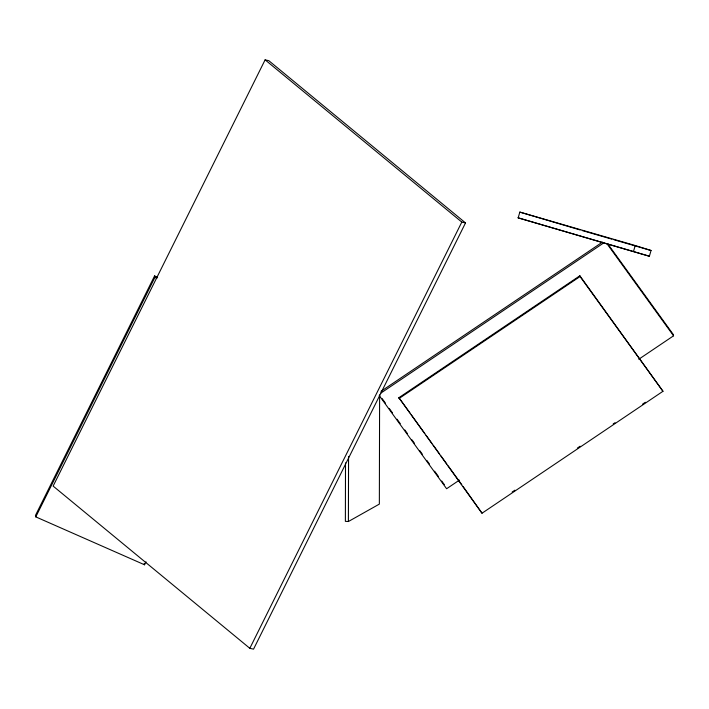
<?xml version="1.0" encoding="UTF-8"?>
<svg xmlns="http://www.w3.org/2000/svg" width="709" height="709" viewBox="0 0 709 709"><rect width="100%" height="100%" fill="white"/><g stroke="black" fill="none" stroke-linecap="round" stroke-linejoin="round"><path stroke-width="1.06" d="M345.505 462.88L345.372 521.354L348.403 521.514L379.35 504.099L379.607 394.86M348.403 521.514L348.562 456.419M518.173 217.849L519.839 212.097L635.211 245.518L651.048 250.499L649.382 256.241L518.173 217.849L649.382 256.241M633.545 251.27L635.211 245.518M157.602 277.246L154.58 275.916L35.45 515.443L35.787 516.879L144.556 564.789L146.027 561.82M35.787 516.879L154.917 277.352L154.58 275.916M265.113 59.848L53.131 486.082L249.825 648.31L253.538 649.152L465.521 222.918L268.817 60.69L265.113 59.848L461.807 222.077L465.521 222.918M249.825 648.31L461.807 222.077M380.99 391.341L602.446 242.123M380.414 393.398L603.696 242.939M398.892 397.705L579.856 275.766L662.977 391.288L482.014 513.227L398.892 397.705L409.908 412.948M399.078 398.485L580.042 276.545L579.856 275.766M459.423 480.108L446.608 488.74L379.226 395.525M638.774 359.25L673.55 335.818L673.213 334.391L607.781 243.861M512.146 492.028L514.902 490.167M577.365 448.079L580.122 446.218M613.188 423.938L615.031 422.697M642.584 404.13L645.341 402.278M580.13 229.955L519.839 212.097M582.249 230.567L611.885 239.155M614.003 239.766L651.048 250.499M154.917 277.352L156.928 278.238M606.824 243.506L673.55 335.818M580.042 276.545L662.977 391.288M411.202 414.738L424.815 433.562M426.109 435.361L431.941 443.426M433.234 445.217L439.713 454.185M441.007 455.976L446.838 464.041M448.141 465.84L461.745 484.664M463.039 486.454L482.014 513.227M382.133 398.573L385.377 403.049M389.259 408.428L392.502 412.913M397.031 419.187L400.275 423.663M404.812 429.938L407.4 433.527M411.938 439.802L414.526 443.382M419.71 450.552L422.298 454.141M426.836 460.416L429.424 463.996M434.608 471.175L438.499 476.545M441.734 481.03L444.33 484.619M144.219 563.354L144.556 564.789"/></g></svg>
